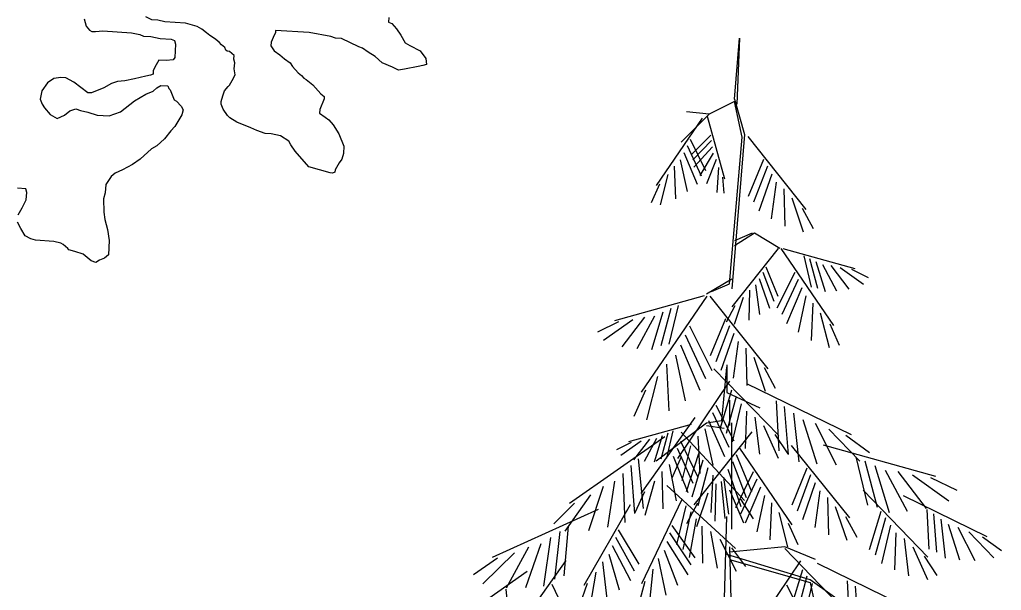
# Model space of a CAD drawing. Header units: millimetres. Extents: x 577 to 2337, y 236 to 943.
# Drawn here: x 830.975 to 833.44, y 703.979 to 705.411 of the extents above; entities that cross this region are included whole.
import ezdxf

# ---------------------------------------------------------------- set-up
doc = ezdxf.new("R2010")
doc.units = ezdxf.units.MM
doc.header["$LTSCALE"] = 0.01
doc.layers.add('06-Furn', color=4, linetype='Continuous')

# ---------------------------------------------------------------- blocks, each defined once
blk = doc.blocks.new('f31')
at = {"layer": '06-Furn', "color": 32, "linetype": 'Continuous'}
for p, q in [((810.3053, 687.0077), (810.318, 687.1601)), ((810.318, 687.1601), (810.3117, 686.995)), ((810.3053, 687.0077), (810.3307, 686.9188)), ((810.3244, 686.9124), (810.3053, 687.0013)), ((810.3307, 686.9188), (810.299, 686.5314)), ((810.2926, 686.5441), (810.3244, 686.9124)), ((810.2799, 685.725), (810.2863, 685.9599)), ((810.2926, 685.8837), (810.299, 685.6615)), ((810.4958, 685.8012), (810.2863, 685.8647)), ((810.2926, 685.852), (810.4958, 685.7948))]:
    blk.add_line(p, q, dxfattribs=at)
at = {"layer": '06-Furn', "color": 94, "linetype": 'Continuous'}
for p, q in [((810.3053, 687.0013), (810.2418, 686.9696)), ((810.2418, 686.9696), (810.172, 686.8997)), ((810.2418, 686.9696), (810.1847, 686.9759)), ((810.2372, 686.9648), (810.2806, 686.8071)), ((810.2243, 686.9594), (810.1088, 686.7906)), ((810.2465, 686.9172), (810.1965, 686.868)), ((810.3392, 686.9135), (810.4847, 686.7305)), ((810.1864, 686.8913), (810.2221, 686.8146)), ((810.1939, 686.9069), (810.233, 686.8285)), ((810.2481, 686.9035), (810.2011, 686.8547)), ((810.178, 686.8735), (810.212, 686.7942)), ((810.2499, 686.8878), (810.2035, 686.8367)), ((810.2517, 686.8719), (810.2181, 686.8158)), ((810.1537, 686.8395), (810.1575, 686.7576)), ((810.1694, 686.8554), (810.1863, 686.7755)), ((810.2593, 686.8558), (810.2352, 686.7948)), ((810.3782, 686.8561), (810.34, 686.7635)), ((810.388, 686.839), (810.3536, 686.7486)), ((810.138, 686.8182), (810.1185, 686.7422)), ((810.2657, 686.8356), (810.2608, 686.773)), ((810.3991, 686.8194), (810.3668, 686.7262)), ((810.1169, 686.7944), (810.0961, 686.7476)), ((810.2755, 686.812), (810.279, 686.7713)), ((810.4104, 686.7994), (810.3977, 686.7069)), ((810.4295, 686.7826), (810.4319, 686.6889)), ((810.4492, 686.7596), (810.4777, 686.6746)), ((810.4752, 686.7341), (810.5027, 686.6826)), ((810.3498, 686.6711), (810.3053, 686.6521)), ((810.3561, 686.6711), (810.3053, 686.6394)), ((810.4196, 686.633), (810.3561, 686.6711)), ((810.4153, 686.6326), (810.299, 686.4862)), ((810.4219, 686.6324), (810.5538, 686.4396)), ((810.4272, 686.6328), (810.6073, 686.5826)), ((810.4793, 686.6139), (810.4981, 686.536)), ((810.4937, 686.6074), (810.5139, 686.5327)), ((810.5101, 686.5999), (810.533, 686.5244)), ((810.5268, 686.5923), (810.562, 686.5264)), ((810.3764, 686.573), (810.4039, 686.5007)), ((810.3842, 686.5867), (810.4147, 686.5126)), ((810.4566, 686.5725), (810.4119, 686.4828)), ((810.5471, 686.5903), (810.5927, 686.5308)), ((810.5706, 686.5847), (810.629, 686.5431)), ((810.5994, 686.5804), (810.6415, 686.5599)), ((810.2355, 686.5187), (810.299, 686.5568)), ((810.2482, 686.5251), (810.2926, 686.5441)), ((810.3675, 686.5573), (810.3933, 686.4828)), ((810.4651, 686.5547), (810.4244, 686.467)), ((810.3431, 686.5279), (810.3412, 686.4529)), ((810.3584, 686.5414), (810.3686, 686.4674)), ((810.4748, 686.5343), (810.4359, 686.4437)), ((810.2292, 686.5136), (810.004, 686.4509)), ((810.2358, 686.5132), (810.0709, 686.2721)), ((810.244, 686.5134), (810.3894, 686.3305)), ((810.3274, 686.5095), (810.3046, 686.4415)), ((810.4846, 686.5136), (810.4653, 686.4223)), ((810.5025, 686.4954), (810.4982, 686.4018)), ((810.1255, 686.4726), (810.097, 686.3782)), ((810.146, 686.4819), (810.1208, 686.3886)), ((810.164, 686.49), (810.1405, 686.3926)), ((810.3066, 686.4891), (810.2846, 686.4479)), ((810.5205, 686.4711), (810.5428, 686.3843)), ((810.0139, 686.4482), (809.9613, 686.4226)), ((810.0499, 686.4536), (809.9769, 686.4015)), ((810.0793, 686.4606), (810.0223, 686.3862)), ((810.1047, 686.463), (810.0606, 686.3807)), ((810.2829, 686.4561), (810.2447, 686.3634)), ((810.1924, 686.4382), (810.2483, 686.3262)), ((810.2927, 686.4389), (810.2583, 686.3485)), ((810.5446, 686.4438), (810.5683, 686.3904)), ((810.1817, 686.416), (810.2327, 686.3064)), ((810.3038, 686.4193), (810.2715, 686.3262)), ((810.3151, 686.3994), (810.3024, 686.3069)), ((810.1696, 686.3906), (810.2183, 686.2773)), ((810.3342, 686.3825), (810.3366, 686.2888)), ((810.1574, 686.3647), (810.1815, 686.2505)), ((810.3539, 686.3596), (810.3824, 686.2746)), ((810.135, 686.342), (810.1405, 686.2249)), ((810.2537, 686.3307), (810.4165, 686.163)), ((810.2736, 686.2012), (810.2863, 686.3346)), ((810.2863, 686.3409), (810.2863, 686.2711)), ((810.3799, 686.3341), (810.4075, 686.2825)), ((810.1126, 686.3116), (810.0846, 686.203)), ((810.293, 686.2994), (810.1622, 686.1057)), ((810.0824, 686.2775), (810.0527, 686.2107)), ((810.2981, 686.2775), (810.2692, 686.1816)), ((810.3355, 686.2938), (810.598, 686.1655)), ((810.3095, 686.2614), (810.2842, 686.1681)), ((810.2863, 686.2711), (810.3688, 686.233)), ((810.2926, 686.252), (810.2926, 686.1885)), ((810.4103, 686.25), (810.4169, 686.1249)), ((810.2586, 686.2392), (810.3039, 686.1498)), ((810.3225, 686.243), (810.2996, 686.1471)), ((810.3357, 686.2243), (810.3322, 686.131)), ((810.4306, 686.2359), (810.4403, 686.1154)), ((810.2057, 686.2088), (810.0707, 686.0181)), ((810.2355, 686.1949), (810.2736, 686.2012)), ((810.2406, 686.2009), (810.2801, 686.1105)), ((810.2502, 686.2213), (810.2915, 686.1339)), ((810.3564, 686.2094), (810.368, 686.1164)), ((810.4536, 686.2198), (810.4672, 686.0972)), ((810.4771, 686.2033), (810.5124, 686.0921)), ((810.1968, 686.1913), (810.0392, 686.1474)), ((810.1085, 686.0996), (810.2355, 686.1949)), ((810.1511, 686.1748), (810.1347, 686.1066)), ((810.231, 686.1802), (810.2508, 686.0889)), ((810.2355, 686.1885), (810.2799, 686.1822)), ((810.299, 685.9282), (810.299, 686.1949)), ((810.3782, 686.1885), (810.415, 686.1067)), ((810.5077, 686.1945), (810.5608, 686.0901)), ((810.5422, 686.1792), (810.6201, 686.0986)), ((810.1305, 686.1597), (809.891, 685.9926)), ((810.0713, 686.1493), (810.0202, 686.1128)), ((810.0918, 686.1542), (810.052, 686.1021)), ((810.1096, 686.1559), (810.0788, 686.0983)), ((810.1242, 686.1626), (810.1042, 686.0965)), ((810.1385, 686.1691), (810.1209, 686.1038)), ((810.17, 686.1494), (810.2133, 686.059)), ((810.1717, 686.1718), (810.3307, 686.0005)), ((810.3489, 686.1727), (810.2034, 685.9897)), ((810.2132, 686.1618), (810.2181, 686.0682)), ((810.4066, 686.1657), (810.4391, 686.1171)), ((810.5853, 686.1644), (810.6441, 686.121)), ((810.0461, 686.1455), (810.0093, 686.1276)), ((810.1612, 686.1317), (810.2006, 686.0434)), ((810.1954, 686.1374), (810.1736, 686.0505)), ((810.3179, 686.1318), (810.4498, 685.9389)), ((810.4475, 686.1385), (810.5941, 685.9564)), ((810.5285, 686.1397), (810.8099, 686.0612)), ((810.0634, 686.1049), (810.0761, 685.9804)), ((810.1715, 686.11), (810.148, 686.0564)), ((810.1512, 686.1116), (810.1886, 686.0203)), ((810.2149, 686.1176), (810.1839, 686.0223)), ((810.226, 686.1012), (810.1986, 686.0085)), ((810.3099, 686.1153), (810.3481, 686.0227)), ((810.61, 686.1102), (810.6393, 685.9885)), ((810.6325, 686.1001), (810.664, 685.9834)), ((810.0455, 686.0879), (810.0544, 685.9674)), ((810.1411, 686.091), (810.1589, 685.9994)), ((810.2386, 686.0825), (810.2135, 685.9872)), ((810.289, 686.0786), (810.3213, 685.9854)), ((810.3001, 686.0982), (810.3345, 686.0078)), ((810.4868, 686.0814), (810.4492, 685.9885)), ((810.6581, 686.0884), (810.6938, 685.9704)), ((810.6841, 686.0765), (810.7392, 685.9735)), ((810.0252, 686.0684), (810.0306, 685.9453)), ((810.1229, 686.0731), (810.1257, 685.9794)), ((810.2513, 686.0635), (810.2457, 685.9703)), ((810.2777, 686.0586), (810.2904, 685.9661)), ((810.3526, 686.0718), (810.3079, 685.9822)), ((810.3612, 686.054), (810.3204, 685.9663)), ((810.4967, 686.0643), (810.4629, 685.9737)), ((810.7159, 686.0734), (810.7871, 685.9804)), ((810.7526, 686.0646), (810.8439, 685.9995)), ((810.7976, 686.0579), (810.8633, 686.0259)), ((809.9757, 686.0352), (809.9393, 685.9238)), ((810.0046, 686.0486), (809.9867, 685.9332)), ((810.1045, 686.0491), (810.0808, 685.9626)), ((810.136, 686.038), (810.3078, 685.8796)), ((810.2586, 686.0418), (810.2562, 685.9481)), ((810.2717, 686.0481), (810.2812, 685.9549)), ((810.2931, 686.0268), (810.328, 685.9442)), ((810.3709, 686.0337), (810.3319, 685.9431)), ((810.508, 686.0448), (810.4763, 685.9514)), ((810.6283, 686.0259), (810.7911, 685.8582)), ((809.9439, 686.0147), (809.8794, 685.9231)), ((810.08, 686.0222), (810.0553, 685.9692)), ((810.1729, 686.0024), (810.0721, 685.7915)), ((810.2389, 686.0188), (810.2104, 685.9338)), ((810.3209, 686.0033), (810.3523, 685.954)), ((810.3807, 686.013), (810.3614, 685.9216)), ((810.5194, 686.0249), (810.5073, 685.9323)), ((810.5386, 686.0081), (810.5416, 685.9145)), ((810.7287, 686.0129), (810.9387, 685.9103)), ((809.9635, 685.9778), (809.6975, 685.857)), ((809.9037, 685.9935), (809.8522, 685.9416)), ((810.0438, 685.989), (809.9269, 685.7866)), ((810.1833, 685.9873), (810.1598, 685.8899)), ((810.2129, 685.9933), (810.1854, 685.9418)), ((810.3985, 685.9948), (810.3942, 685.9012)), ((810.5584, 685.9853), (810.5875, 685.9005)), ((810.7885, 685.9779), (810.7938, 685.8779)), ((810.1956, 685.9719), (810.1755, 685.8773)), ((810.2096, 685.9542), (810.192, 685.8572)), ((810.4165, 685.9705), (810.4388, 685.8836)), ((810.5846, 685.96), (810.6124, 685.9086)), ((810.6727, 685.9727), (810.6439, 685.8768)), ((810.6842, 685.9566), (810.6589, 685.8633)), ((810.8047, 685.9666), (810.8125, 685.8703)), ((810.8232, 685.9537), (810.8341, 685.8557)), ((809.8876, 685.9361), (809.8773, 685.8113)), ((810.1478, 685.9378), (810.2058, 685.8561)), ((810.2238, 685.9362), (810.2255, 685.8429)), ((810.4406, 685.9432), (810.4644, 685.8898)), ((810.6972, 685.9382), (810.6742, 685.8423)), ((810.8419, 685.9406), (810.8702, 685.8516)), ((810.8665, 685.9335), (810.9089, 685.85)), ((809.8434, 685.9072), (809.8263, 685.7851)), ((809.8669, 685.9226), (809.8537, 685.8025)), ((810.0065, 685.9082), (810.0539, 685.8238)), ((810.0137, 685.9265), (810.0651, 685.8406)), ((810.1421, 685.9189), (810.1958, 685.8385)), ((810.2453, 685.9225), (810.2621, 685.8303)), ((810.2683, 685.9029), (810.3095, 685.8233)), ((810.7104, 685.9195), (810.7069, 685.8262)), ((810.7311, 685.9046), (810.7427, 685.8116)), ((810.8941, 685.9213), (810.9564, 685.8568)), ((810.9285, 685.9094), (810.9755, 685.8747)), ((809.7886, 685.8835), (809.7326, 685.7806)), ((809.8195, 685.8914), (809.7809, 685.7812)), ((809.9984, 685.8871), (810.0441, 685.7997)), ((810.1356, 685.8973), (810.188, 685.8137)), ((810.4323, 685.8837), (810.2926, 685.871)), ((810.2979, 685.8817), (810.333, 685.835)), ((810.4315, 685.8799), (810.5943, 685.7122)), ((810.5085, 685.852), (810.4323, 685.8837)), ((810.7529, 685.8837), (810.7897, 685.8019)), ((809.7102, 685.8556), (809.6502, 685.8139)), ((809.7536, 685.8692), (809.6735, 685.7908)), ((809.9902, 685.8657), (810.0164, 685.7761)), ((810.1143, 685.8546), (810.1329, 685.7627)), ((810.1291, 685.8753), (810.1622, 685.788)), ((810.7813, 685.8609), (810.8138, 685.8123)), ((809.8824, 685.85), (809.7473, 685.6593)), ((809.9738, 685.8462), (809.9852, 685.7532)), ((810.4708, 685.8485), (810.34, 685.6548)), ((810.5133, 685.8429), (810.7758, 685.7146)), ((809.7852, 685.8218), (809.5935, 685.6881)), ((809.9577, 685.8206), (809.942, 685.7324)), ((810.1002, 685.8278), (810.0915, 685.7386)), ((810.4759, 685.8267), (810.447, 685.7307)), ((810.4873, 685.8106), (810.462, 685.7172)), ((809.8467, 685.7906), (809.89, 685.7003)), ((809.9358, 685.7916), (809.9161, 685.7365)), ((810.0806, 685.7971), (810.0653, 685.7407)), ((810.4364, 685.7883), (810.4817, 685.699)), ((810.5003, 685.7922), (810.4774, 685.6963)), ((810.7371, 685.6297), (810.4958, 685.8012)), ((810.4958, 685.7948), (810.5403, 685.5789)), ((810.5881, 685.7991), (810.5947, 685.6741)), ((810.6084, 685.7851), (810.6181, 685.6646)), ((809.7315, 685.7779), (809.7416, 685.6783))]:
    blk.add_line(p, q, dxfattribs=at)
blk = doc.blocks.new('d3')
at = {"layer": '06-Furn', "color": 94}
for points in [[(869.5212, 691.8629), (869.5204, 691.8508), (869.5292, 691.8472), (869.5405, 691.8343), (869.5516, 691.8184), (869.5624, 691.7995), (869.5741, 691.7927), (869.6005, 691.7788), (869.6143, 691.7597), (869.6163, 691.7444), (869.6071, 691.7419), (869.5948, 691.7397), (869.561, 691.7329), (869.5457, 691.7309), (869.531, 691.7379), (869.5044, 691.7488), (869.4873, 691.7651), (869.4698, 691.7754), (869.4554, 691.7854), (869.4465, 691.7891), (869.4024, 691.8102), (869.3873, 691.8112), (869.3755, 691.815), (869.3215, 691.8247), (869.237, 691.8304), (869.2366, 691.8243), (869.2332, 691.8185), (869.2259, 691.8008), (869.2253, 691.7917), (869.2336, 691.7791), (869.2481, 691.769), (869.2595, 691.7591), (869.274, 691.7491), (869.2795, 691.7396), (869.2935, 691.7235), (869.3022, 691.7169), (869.3078, 691.7104), (869.3137, 691.707), (869.331, 691.6937), (869.3507, 691.6712), (869.3593, 691.6645), (869.3589, 691.6585), (869.3481, 691.6319), (869.3475, 691.6229), (869.3619, 691.6128), (869.3706, 691.6062), (869.3819, 691.5933), (869.3955, 691.5711), (869.4086, 691.5399), (869.4074, 691.5218), (869.4034, 691.5069), (869.3967, 691.4983), (869.3865, 691.4808), (869.3861, 691.4747), (869.3798, 691.4721), (869.3738, 691.4725), (869.3203, 691.4882), (869.2865, 691.5269), (869.2754, 691.5428), (869.27, 691.5522), (869.2496, 691.5657), (869.2257, 691.5704), (869.2106, 691.5714), (869.1899, 691.5788), (869.1752, 691.5859), (869.1398, 691.6004), (869.1223, 691.6106), (869.1166, 691.6171), (869.1056, 691.633), (869.1003, 691.6455), (869.1007, 691.6515), (869.1048, 691.6664), (869.1086, 691.6783), (869.1184, 691.6897), (869.1217, 691.6925), (869.1285, 691.7042), (869.1356, 691.7189), (869.1335, 691.7342), (869.1346, 691.7493), (869.1321, 691.7585), (869.1328, 691.7676), (869.1213, 691.7775), (869.1152, 691.7779), (869.1124, 691.7811), (869.1098, 691.7873), (869.1012, 691.794), (869.0955, 691.8004), (869.0841, 691.8103), (869.0724, 691.8171), (869.0637, 691.8238), (869.0523, 691.8336), (869.0406, 691.8405), (869.0227, 691.8447), (869.0108, 691.8485), (868.9595, 691.852), (868.9416, 691.8562), (868.9265, 691.8572), (868.9118, 691.8642)], [(868.7568, 691.8594), (868.7617, 691.8409), (868.7701, 691.8313), (868.776, 691.8278), (868.785, 691.8272), (868.8033, 691.829), (868.8758, 691.8242), (868.8967, 691.8198), (868.9056, 691.8161), (868.9237, 691.8149), (868.9476, 691.8103), (868.9748, 691.8085), (868.9836, 691.8049), (868.986, 691.7956), (868.9838, 691.7624), (868.9804, 691.7566), (868.9621, 691.7548), (868.944, 691.756), (868.9371, 691.7443), (868.9301, 691.7296), (868.9295, 691.7206), (868.9232, 691.7179), (868.911, 691.7157), (868.8832, 691.7085), (868.8586, 691.7041), (868.8403, 691.7023), (868.8248, 691.6972), (868.8059, 691.6864), (868.7747, 691.6733), (868.7657, 691.6739), (868.731, 691.7005), (868.7105, 691.7109), (868.6984, 691.7117), (868.6801, 691.7099), (868.6642, 691.6989), (868.6507, 691.6785), (868.6463, 691.6576), (868.6515, 691.6451), (868.657, 691.6357), (868.6711, 691.6196), (868.6886, 691.6093), (868.7073, 691.6172), (868.7202, 691.6284), (868.7357, 691.6335), (868.7475, 691.6296), (868.7654, 691.6254), (868.7892, 691.6177), (868.8194, 691.6157), (868.8474, 691.626), (868.8826, 691.6539), (868.911, 691.6702), (868.9297, 691.6781), (868.9393, 691.6865), (868.9488, 691.692), (868.9669, 691.6908), (868.9695, 691.6845), (868.9723, 691.6813), (868.9828, 691.6563), (868.9886, 691.6529), (868.9999, 691.64), (869.0053, 691.6306), (869.0015, 691.6187), (868.9844, 691.5895), (868.9745, 691.5781), (868.958, 691.5579), (868.9387, 691.541), (868.926, 691.5328), (868.897, 691.5074), (868.8779, 691.4936), (868.8528, 691.4801), (868.834, 691.4722), (868.8244, 691.4638), (868.8109, 691.4435), (868.8095, 691.4223), (868.8054, 691.4074), (868.8062, 691.374), (868.8081, 691.3557), (868.8155, 691.331), (868.8197, 691.3034), (868.8173, 691.2672), (868.8076, 691.2587), (868.7952, 691.2535), (868.7857, 691.2481), (868.7738, 691.2519), (868.7537, 691.2684), (868.733, 691.2758), (868.7181, 691.2799), (868.7153, 691.2831), (868.7038, 691.2929), (868.698, 691.2964), (868.6801, 691.3006), (868.6348, 691.3036), (868.6229, 691.3075), (868.6082, 691.3145), (868.5973, 691.3334), (868.5893, 691.3491)], [(868.5905, 691.3672), (868.6008, 691.3847), (868.6112, 691.4053), (868.6125, 691.4234), (868.61, 691.4326), (868.5889, 691.434)]]:
    blk.add_lwpolyline(points, dxfattribs=at)

msp = doc.modelspace()

# ---------------------------------------------------------------- block references
at = {"layer": '06-Furn'}
msp.add_blockref('d3', (-37.6192, 13.5533), dxfattribs=at)
at = {"layer": '06-Furn', "color": 5}
msp.add_blockref('f31', (22.4645, 18.2037), dxfattribs=at)

doc.saveas('drawing.dxf')
